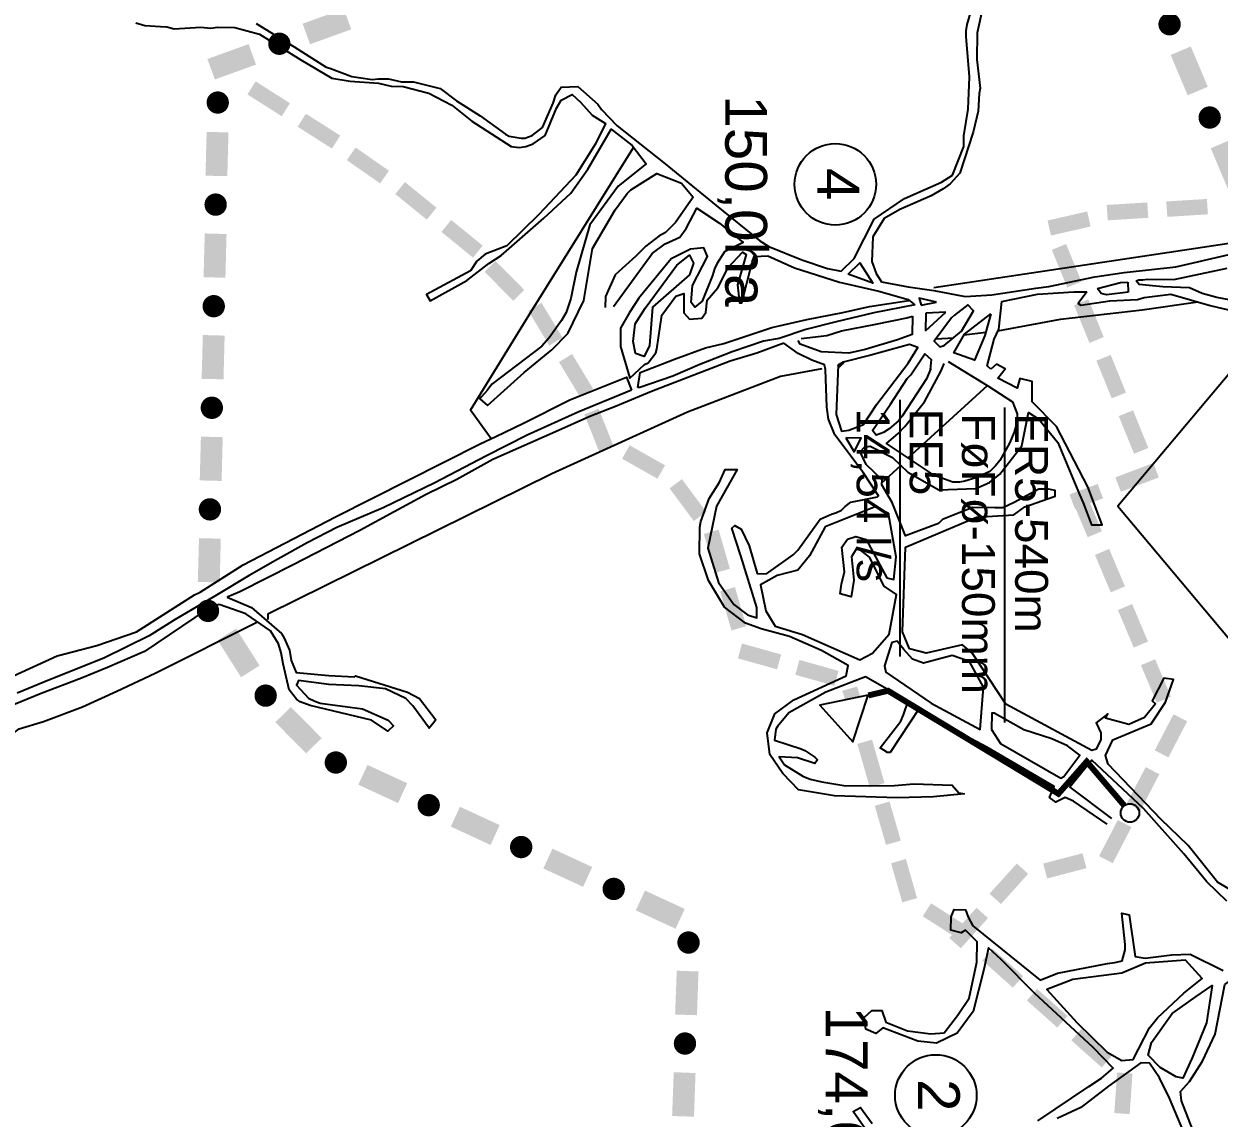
# Model space of a CAD drawing. Extents: x 615698 to 626331, y 7504748 to 7519310.
# Drawn here: x 617996 to 619997, y 7515038 to 7516869 of the extents above; entities that cross this region are included whole.
import ezdxf
from ezdxf.enums import TextEntityAlignment as Align

# ---------------------------------------------------------------- set-up
doc = ezdxf.new("R2010")
doc.units = 0
doc.header["$LTSCALE"] = 170
doc.header["$MEASUREMENT"] = 0
doc.linetypes.add('HIDDEN', pattern=[0.375, 0.25, -0.125])
for name, color, linetype in [('ESTACAO', 5, 'CONTINUOUS'), ('LIMITE-BACIA', 3, 'CONTINUOUS'), ('LIMITE-PROJETO', 1, 'CONTINUOUS'), ('RODOVIA', 1, 'CONTINUOUS'), ('RUA', 7, 'CONTINUOUS'), ('TEXTO', 5, 'CONTINUOUS'), ('TEXTO2', 5, 'CONTINUOUS')]:
    doc.layers.add(name, color=color, linetype=linetype)
doc.styles.get("Standard").update_dxf_attribs({"font": 'ARIAL.TTF'})

# ---------------------------------------------------------------- blocks, each defined once
blk = doc.blocks.new('R')
at = {"layer": 'LIMITE-PROJETO', "const_width": 18.7}
blk.add_lwpolyline([(-75.2, 0.3, 1), (-93.9, 0.4, 1)], format="xyb", close=True, dxfattribs=at)
at = {"layer": 'LIMITE-PROJETO'}
blk.add_solid([(36.9, 17.7), (36.6, -18.8), (-36.4, 18.3), (-36.6, -18.3)], dxfattribs=at)
blk = doc.blocks.new('C')
at = {"layer": 'LIMITE-BACIA'}
blk.add_solid([(-33.9, -12.9), (-34, 12.9), (34.2, -12.6), (34, 13.2)], dxfattribs=at)

msp = doc.modelspace()

# ---------------------------------------------------------------- linework, layer by layer
at = {"layer": 'ESTACAO', "linetype": 'HIDDEN', "const_width": 10}
msp.add_lwpolyline([(619410.1, 7515745.1), (619442.9, 7515752.9), (619728.1, 7515580.5), (619775.5, 7515634.3), (619838.4, 7515560.7)], dxfattribs=at)
at = {"layer": 'ESTACAO'}
msp.add_lwpolyline([(619409.5, 7515745.6), (619329, 7515728.6), (619384, 7515667.4)], close=True, dxfattribs=at)
msp.add_circle((619847.9, 7515548.4), 15.5, dxfattribs=at)
at = {"layer": 'LIMITE-BACIA'}
for points in [[(619793.8, 7516099), (619803, 7516074.9), (619746.6, 7516081.5), (619755.7, 7516057.4)], [(619396.3, 7515743.9), (619371.5, 7515736.7), (619390.9, 7515759.9), (619366.1, 7515752.8)], [(619437, 7515598.3), (619412.3, 7515591.1), (619416.1, 7515671.1), (619391.4, 7515664)]]:
    msp.add_solid(points, dxfattribs=at)
at = {"layer": 'LIMITE-PROJETO', "const_width": 18.7}
for points in [[(618329.6, 7516740.5, 1), (618312.1, 7516734.1, 1)], [(618513.5, 7515640.7, 1), (618523.5, 7515624.9, 1)], [(619100.4, 7515335.5, 1), (619117.4, 7515327.6, 1)]]:
    msp.add_lwpolyline(points, format="xyb", close=True, dxfattribs=at)
at = {"layer": 'LIMITE-PROJETO'}
for points in [[(618372.5, 7516835.1), (618384.9, 7516800.8), (618303.5, 7516810.2), (618316, 7516775.9)], [(618417.3, 7515700.2), (618443.3, 7515725.8), (618468.8, 7515648), (618494.8, 7515673.7)], [(619020.7, 7515385.4), (619036, 7515418.5), (619087.3, 7515354.6), (619102.6, 7515387.8)]]:
    msp.add_solid(points, dxfattribs=at)
at = {"layer": 'RODOVIA'}
msp.add_line((619539.7, 7516386.5), (619506, 7516384.8), dxfattribs=at)
at = {"layer": 'RODOVIA', "linetype": 'CONTINUOUS'}
for points in [[(619571.8, 7516412.7), (619616.5, 7516415.3), (619690.4, 7516426.7), (619712, 7516429.6), (619789.1, 7516445.7), (619838.3, 7516452.8), (619924.6, 7516462.6), (620014, 7516483.2), (620038.6, 7516484.4), (620062.6, 7516486.9), (620078.1, 7516491.8)], [(619858.2, 7516438.7), (619862.9, 7516440.8), (619869.2, 7516440.7), (619876.7, 7516441.6), (619921.3, 7516441.1), (620010.7, 7516460.1)], [(619793.5, 7516426), (619832, 7516436), (619844.3, 7516436.6)], [(619633.3, 7516404.3), (619693.2, 7516416.4), (619753.7, 7516420.5), (619775.7, 7516420.3)], [(619487.6, 7516398.7), (619419.3, 7516385.1), (619356.1, 7516370.4), (619305.2, 7516357.2), (619260.4, 7516342.3), (619234.2, 7516337.9), (619181.7, 7516320.1), (619127.7, 7516299.1), (619082.8, 7516279.6), (619027.3, 7516260.2), (619024.2, 7516260.3)], [(619297.3, 7516342.5), (619340.4, 7516347.5), (619365.1, 7516355), (619422.2, 7516366.6), (619474.6, 7516376.8), (619483.8, 7516379.8)], [(619268.4, 7516334.6), (619223.2, 7516318.1), (619178.5, 7516304.7), (619047.2, 7516253.9), (618986.9, 7516228.4), (618943.7, 7516211.9), (618886.5, 7516186.4), (618781.4, 7516139.9), (618721.1, 7516106.7), (618670, 7516081.2), (618615.9, 7516052.5), (618558.6, 7516020.9), (618447.3, 7515963.6), (618357.6, 7515918.5), (618336.9, 7515909.5)], [(619013.3, 7516255.7), (618925.3, 7516219.8), (618838.8, 7516180.8), (618770.7, 7516146.2), (618684.1, 7516101), (618597.5, 7516058.9), (618520.2, 7516025.9), (618470.7, 7516000.3), (618421.2, 7515973.2), (618373.3, 7515946), (618316, 7515911.3), (618249.4, 7515872), (618206, 7515844.8), (618130.3, 7515807.2), (618039.1, 7515771.3), (617985.1, 7515748.8)], [(618323.5, 7515897.3), (618303, 7515889.3), (618198.1, 7515818.7), (618136.2, 7515791.7), (618093, 7515773.7), (618025, 7515748.4), (617981.8, 7515730.4), (617930.7, 7515703.2), (617918.3, 7515695.7), (617865.5, 7515647.1), (617820.4, 7515599.9), (617776.9, 7515558.8), (617731.8, 7515519.3), (617713.2, 7515499.6), (617696.1, 7515485.9), (617630.8, 7515422), (617594.9, 7515377.8), (617566.9, 7515347.4), (617518.9, 7515312.5), (617494.1, 7515302), (617438.7, 7515290.3), (617359.9, 7515283.1)]]:
    msp.add_lwpolyline(points, dxfattribs=at)
at = {"layer": 'RODOVIA'}
msp.add_lwpolyline([(619498.1, 7516398.3), (619523.8, 7516403)], dxfattribs=at)
at = {"layer": 'RUA'}
for p, q in [((619505.6, 7516355.3), (619539.7, 7516386.5)), ((619506, 7516384.8), (619505.6, 7516355.3)), ((619523.2, 7516341.9), (619552.6, 7516343.6)), ((619570.1, 7516348.5), (619606.7, 7516353)), ((619476.5, 7516142.6), (619609.5, 7516263.5)), ((619432.6, 7516100.6), (619464.5, 7516129.6))]:
    msp.add_line(p, q, dxfattribs=at)
at = {"layer": 'RUA', "linetype": 'CONTINUOUS'}
for points in [[(618385.2, 7516869.5), (618448.7, 7516830.3), (618502.6, 7516796.6), (618508.7, 7516795), (618545.4, 7516780.8), (618579.2, 7516775.8), (618590, 7516777.2), (618606.9, 7516777), (618628.4, 7516772.2), (618648.4, 7516771.9), (618692.9, 7516760.7), (618720.5, 7516740.1), (618760, 7516715.3), (618802.8, 7516684.1), (618808.9, 7516681), (618828.8, 7516677.7), (618835, 7516677.6), (618847.3, 7516682.1), (618864.4, 7516695.7), (618882.6, 7516736.3), (618886.8, 7516750), (618895.9, 7516763.1), (618923.6, 7516764.3), (618957.1, 7516734.7), (618963.2, 7516725.4), (618989.3, 7516698.1), (619069.8, 7516635), (619155.2, 7516564.9), (619228.4, 7516505.6), (619243.6, 7516496.3), (619298.8, 7516474.1), (619341.7, 7516459.8), (619364.7, 7516454.9), (619386.4, 7516476.2), (619419.5, 7516542), (619470.6, 7516576.8), (619532.4, 7516603.8), (619551, 7516615.9), (619569.5, 7516663.5), (619569.7, 7516681.4), (619576.8, 7516726.4), (619579, 7516780.2), (619573.5, 7516847.9), (619573.6, 7516857.1), (619575.3, 7516867.9), (619597.7, 7516944.5)], [(619601.8, 7516896.8), (619592.1, 7516853.8), (619591.6, 7516809.2), (619597.2, 7516761.5), (619595.6, 7516752.3), (619593.7, 7516723.1), (619585.6, 7516687.8), (619562.8, 7516619), (619546.8, 7516601.3), (619535.4, 7516593), (619515.2, 7516580.9), (619462.7, 7516558.4), (619436.4, 7516543.3), (619417.6, 7516512.8), (619415.6, 7516471.3), (619423.1, 7516451.2), (619432.2, 7516437.3), (619476.7, 7516429.1), (619519.7, 7516422.5), (619571.8, 7516412.7)], [(618183.5, 7516870.9), (618198.8, 7516866.1), (618224.9, 7516864.3), (618235.7, 7516864.1), (618248, 7516860.9), (618292.6, 7516863.5), (618309.5, 7516861.8), (618320.3, 7516863.2), (618349.5, 7516862.9), (618390.9, 7516851.7), (618460.1, 7516808.9), (618511.6, 7516778.1), (618542.3, 7516773.1), (618589.9, 7516769.5), (618611.4, 7516764.7), (618631.4, 7516764.4), (618674.3, 7516753.2), (618712.6, 7516732.8), (618746.1, 7516706.3), (618811.8, 7516664), (618825.6, 7516662.3), (618836.4, 7516663.8), (618848.7, 7516668.2), (618868.9, 7516681.9), (618887.8, 7516727.8), (618895.7, 7516741.5), (618914.2, 7516750.6), (618927.9, 7516738.1), (618947.7, 7516716.4), (618970.1, 7516702.4), (618953.3, 7516668.2), (618920.4, 7516615.7), (618858.5, 7516549.8), (618805, 7516497.6), (618768.5, 7516483.5), (618754.6, 7516472), (618744.1, 7516455.7), (618670.2, 7516416), (618676.2, 7516405.6), (618737.8, 7516439.3), (618774.5, 7516467.7), (618795.2, 7516481.2), (618866.7, 7516543.6), (618911.8, 7516585.6), (618940.4, 7516625.8), (618979.6, 7516692.7), (619014.4, 7516665.5), (619038.1, 7516635), (618991, 7516597.1), (618943.5, 7516532.4), (618920.7, 7516453.7), (618912, 7516409.2), (618904.1, 7516386.2), (618896.2, 7516372.4), (618875.9, 7516343.4), (618863.5, 7516329.7), (618779.7, 7516266), (618771.9, 7516255.4), (618762.6, 7516244.7), (618759.5, 7516241.7), (618772.6, 7516230.2), (618833.8, 7516285.4), (618880.3, 7516323.4), (618906.8, 7516350.8), (618933.5, 7516405.8), (618948.3, 7516493.3), (618985.9, 7516557.5), (619006.2, 7516585), (619012.4, 7516591.1), (619055.8, 7516618.3), (619097.2, 7516602.4), (619116.9, 7516579.2), (619087.2, 7516536.4), (619070.1, 7516519.7), (619059.3, 7516513.7), (619037.6, 7516497), (619020.5, 7516480.2), (618985.9, 7516448.9), (618969.7, 7516412.7), (618969.5, 7516394.1)], [(621762.9, 7516628.8), (621177.9, 7516728.8), (621093.9, 7516738.4), (620952.4, 7516739.7), (620824.5, 7516721.3), (620796.7, 7516723.5), (620714.4, 7516741.5), (620618.2, 7516799.8), (620549.6, 7516817.2), (620516, 7516817.5), (620479.7, 7516811.9), (620437.6, 7516787.3), (620415.2, 7516780.1), (620369.6, 7516721), (620316.1, 7516633.6), (620280.7, 7516584.5), (620247, 7516559.5), (620200, 7516542.6), (620065.8, 7516509.3), (619519.6, 7516427.1)], [(618983.3, 7516396), (619048.2, 7516484.6), (619069.6, 7516500.8), (619094.5, 7516512.2), (619104.9, 7516526.5), (619122.8, 7516560.6), (619161, 7516535.6), (619200.6, 7516502.9), (619169.1, 7516487.4), (619156.5, 7516467.6), (619152.5, 7516458.8), (619149.3, 7516448.1), (619131.7, 7516404.7), (619119.3, 7516394.6), (619113.2, 7516402.9), (619115.5, 7516431), (619140.8, 7516479.4), (619134.8, 7516493.9), (619112.1, 7516492.1), (619079.6, 7516476), (619026, 7516410), (619009.9, 7516386.1), (618995.2, 7516359.5), (618994.9, 7516329.3), (619010.8, 7516276.3), (619035.1, 7516298.7), (619041.6, 7516301.6), (619054, 7516318.4), (619055.7, 7516324.5), (619064, 7516381.3), (619087.4, 7516413.4), (619101.3, 7516417.8), (619101.3, 7516385.1), (619110.8, 7516374.7), (619131.4, 7516376.6), (619137.7, 7516386.1), (619140, 7516406.7), (619158.1, 7516427.1), (619175, 7516461.2), (619199.3, 7516487), (619205.4, 7516482.9), (619191.1, 7516432.2), (619194.2, 7516402), (619198.4, 7516401.9), (619215.7, 7516470.4), (619218.8, 7516479.6), (619241.9, 7516480.9), (619286.3, 7516460.4), (619361.4, 7516436.5), (619427.4, 7516421.9), (619476.4, 7516407.6), (619487.6, 7516398.7)], [(619844.3, 7516436.6), (619845.1, 7516420)], [(620034.7, 7516403), (619993.2, 7516411.1), (619968.7, 7516417.5), (619947.3, 7516427), (619902.7, 7516429), (619879.8, 7516431.3), (619863.3, 7516433), (619858.2, 7516438.7)], [(619775.7, 7516420.3), (619761, 7516401.2), (619765.8, 7516398.4), (619814.3, 7516405.3), (619860.7, 7516407.7), (619871.7, 7516410.9), (619916.4, 7516416.6), (619982.3, 7516397.4), (620079, 7516374.8)], [(619845.1, 7516420), (619808.7, 7516415.5), (619799.5, 7516417.9), (619793.5, 7516426)], [(619024.2, 7516260.3), (619028.1, 7516285.7), (619085.3, 7516307.7), (619137.2, 7516326.7), (619168, 7516334.1), (619248.3, 7516360.9), (619306.9, 7516374.1), (619367, 7516385.7), (619411.7, 7516396), (619477.9, 7516406)], [(619615.1, 7516291.2), (619609, 7516296.9), (619620.3, 7516341.4), (619628.1, 7516358.2), (619633.3, 7516404.3)], [(619483.8, 7516379.8), (619483.5, 7516349), (619458.8, 7516340.1), (619404.8, 7516323.8), (619377, 7516317.9), (619330.9, 7516320), (619295.7, 7516332.7), (619292.5, 7516339.1)], [(619809.9, 7515529.5), (619753.3, 7515567.9), (619739.5, 7515574.2), (619724, 7515566.7), (619713.3, 7515574.5), (619721.2, 7515592.8), (619608.2, 7515658.7), (619545.5, 7515691.7), (619495.1, 7515723), (619446.6, 7515649.7), (619442, 7515649.7), (619429.7, 7515657.6), (619464.1, 7515701.8), (619468.8, 7515712.5), (619476.7, 7515735.5), (619404.9, 7515776.3), (619338.5, 7515750.8), (619276.6, 7515716.1), (619257.9, 7515693.3), (619254.8, 7515688.7), (619253, 7515670.3), (619297.5, 7515655.9), (619303.6, 7515652.8), (619320.4, 7515641.8), (619324.9, 7515637.2), (619320.3, 7515631.1), (619291.1, 7515640.6), (619260.4, 7515642.5), (619269.6, 7515628.8), (619300, 7515609.8), (619312.3, 7515605), (619332.2, 7515600.2), (619372.1, 7515593.6), (619453.6, 7515594.2), (619486, 7515597), (619550.5, 7515594.7), (619561.2, 7515582.3), (619570.4, 7515580.6), (619519.1, 7515575.2), (619457.9, 7515573.8), (619353.5, 7515577), (619293.2, 7515587.3), (619266.7, 7515614.4), (619245, 7515646.2), (619240.6, 7515682.6), (619253.3, 7515714.1), (619285.2, 7515737.8), (619372.6, 7515778.1), (619375.9, 7515795), (619331.6, 7515820.1), (619278, 7515843.8), (619230.5, 7515856.6), (619204.4, 7515866.1), (619169.3, 7515892.6), (619142.1, 7515937.5), (619127.3, 7515982.3), (619127.7, 7516026.9), (619129.4, 7516036.1), (619143.6, 7516074.4), (619160.9, 7516101.9), (619170.3, 7516123.3), (619190.3, 7516123.1), (619155.8, 7516062), (619141.2, 7515991.4), (619159, 7515934.3), (619184.8, 7515897.1), (619207.6, 7515879.9), (619223, 7515875.1), (619223.2, 7515892.1), (619196.4, 7515978.5), (619181.5, 7516024.8), (619186.2, 7516029.3), (619196.9, 7516023.1), (619210.4, 7515995.2), (619223.8, 7515949), (619239.2, 7515948.8), (619284.1, 7515980.6), (619291.9, 7515988.2), (619329.4, 7516040.1), (619349.5, 7516049.1), (619355.6, 7516050.5), (619364.9, 7516055.1), (619371.1, 7516061.1), (619380.4, 7516068.7), (619425.1, 7516077.5), (619426.7, 7516079), (619401.4, 7516118.2), (619354, 7516181.3), (619343.5, 7516207.6), (619340.6, 7516227.6), (619338.3, 7516290.7), (619336.8, 7516298.4), (619315.4, 7516306.3), (619292.4, 7516317.3), (619268.4, 7516334.6)], [(620090.2, 7515375.4), (619994.6, 7515432.6), (619945.3, 7515493.7), (619899.8, 7515537.8), (619811.4, 7515630.2), (619806.8, 7515644.5), (619819.1, 7515670.7), (619883.6, 7515697.5), (619907.3, 7515733.8), (619920.7, 7515771.7), (619904.7, 7515774.2), (619885.3, 7515736.1), (619890.5, 7515730.8), (619872.3, 7515708), (619846.2, 7515696.7), (619806.9, 7515706.8), (619810.8, 7515714.4), (619791.2, 7515699.1), (619799.1, 7515682.7), (619799, 7515671.2), (619791.1, 7515655.1), (619784.2, 7515652.9), (619639.9, 7515730.3), (619584.5, 7515815.4), (619567.6, 7515829.8), (619506.5, 7515816), (619478.7, 7515823.3), (619467.2, 7515851.5), (619471.9, 7515993.4), (619591, 7516043.3), (619653.2, 7516047.3), (619672.1, 7516060.8), (619690.6, 7516067.5), (619722.8, 7516078.6), (619722.9, 7516087.8), (619711.5, 7516090.2), (619695.4, 7516090.4), (619653.8, 7516067.9), (619635.3, 7516058.9), (619621.5, 7516059.1), (619584.8, 7516059.5), (619561.7, 7516050.6), (619534, 7516039.4), (619527.1, 7516032.6), (619471.9, 7516012.4), (619449.6, 7516067.7), (619432.3, 7516097.4), (619433.1, 7516105.8), (619406.5, 7516131.5), (619396.2, 7516152.6), (619403.7, 7516160.8), (619413, 7516162.2), (619450.4, 7516143), (619475.9, 7516118.9), (619527.9, 7516089.2), (619589.7, 7516091.5), (619613, 7516101.5), (619630.1, 7516115.5), (619667, 7516162.7), (619678.3, 7516218.6), (619695.1, 7516207.2), (619726.9, 7516168.1), (619763.5, 7516081.4), (619769.5, 7516067.5), (619769.5, 7516067.5), (619783.5, 7516030.5), (619801.1, 7516030.3), (619777.6, 7516094.1), (619724.8, 7516194.9), (619683.9, 7516236.3), (619684.3, 7516270.7), (619663.7, 7516275.5), (619658.9, 7516259.5), (619626.9, 7516275.9), (619639.1, 7516291.8), (619624.3, 7516299.4), (619615.1, 7516291.2)], [(619543.6, 7516304.1), (619610.2, 7516263.1), (619651.4, 7516236.5), (619658.9, 7516216.4), (619658.7, 7516201), (619653.9, 7516185.7), (619646, 7516167.3), (619630.3, 7516138.3), (619622.6, 7516129.1), (619613.2, 7516120), (619590, 7516109.5), (619571.5, 7516103.5), (619562.3, 7516102.1), (619551.5, 7516102.2), (619520.9, 7516113.3), (619440.4, 7516166.5), (619459.8, 7516183.5), (619471, 7516195.4), (619503.8, 7516236.6), (619532, 7516288.5), (619536.8, 7516300.8)], [(617979.2, 7515778.1), (618051.9, 7515811.1), (618118.2, 7515828.8), (618118.2, 7515828.8), (618185.1, 7515851.5), (618229.5, 7515879.9), (618282.1, 7515913.2), (618291.4, 7515917.7), (618363.6, 7515963.5), (618517.7, 7516044.2), (618760.2, 7516166.3), (618786.4, 7516178.3), (618832.8, 7516200.9), (618910.1, 7516239.6), (619005.3, 7516277.7), (619013.3, 7516255.7)], [(619331.9, 7516291.9), (619263, 7516278.9), (619107.4, 7516219), (618880.1, 7516116.2), (618404.8, 7515880.9), (618404.7, 7515872.3)], [(618336.9, 7515909.5), (618377.3, 7515892.1), (618427.5, 7515848.5), (618432.1, 7515840.8), (618441.1, 7515820.7), (618444, 7515803.7), (618452.3, 7515783.3), (618506.7, 7515778.4), (618549.8, 7515776.4), (618551.3, 7515777.9), (618638.7, 7515750.8), (618658.6, 7515739.9), (618685.9, 7515704.2), (618682.7, 7515699.6), (618675, 7515690.5), (618647.7, 7515727.7), (618635.5, 7515740.1), (618601.9, 7515755.9), (618557.3, 7515761), (618506.6, 7515763.1), (618455.9, 7515769.8), (618452.7, 7515762.1), (618472.5, 7515740.4), (618483.2, 7515735.6), (618492.4, 7515732.4), (618563, 7515722.4), (618605.9, 7515703.5), (618615, 7515694.2), (618605.7, 7515685.1), (618578.2, 7515703.8), (618475.4, 7515728), (618458.6, 7515734.4), (618452.5, 7515739), (618440.4, 7515754.6), (618430.1, 7515797.7), (618427.2, 7515816.2), (618422.7, 7515831.6), (618409.1, 7515853.3), (618367.9, 7515881.5), (618323.5, 7515897.3)], [(617490.6, 7515260.5), (617546.8, 7515281), (617595.4, 7515313.5), (617641.8, 7515363.8), (617698.3, 7515422.3), (617752.4, 7515482.6), (617787, 7515512.8), (617900.1, 7515620.1), (617961.6, 7515669), (617988.6, 7515689), (618029.4, 7515701.3), (618094.5, 7515726), (618152, 7515752), (618215.9, 7515782.4)], [(620009.8, 7515400.9), (619976.4, 7515432.9), (619937.8, 7515480), (619870.6, 7515555.6), (619784.3, 7515636.8), (619747.3, 7515591.3), (619816.8, 7515539)], [(619693.6, 7515033.3), (619778.8, 7515090.8), (619800.5, 7515104.4), (619819.8, 7515121.5), (619786.5, 7515155.6), (619687.9, 7515246.6), (619632.9, 7515302.8), (619611.1, 7515322.9), (619603.1, 7515286.6), (619585.2, 7515216.1), (619558.7, 7515180), (619524.2, 7515163.2), (619492.6, 7515166.3), (619434.4, 7515188.9), (619422.6, 7515179.5), (619405.5, 7515186.5), (619403, 7515205.8), (619415.5, 7515218), (619432.7, 7515217.8), (619439.3, 7515198.5), (619475.6, 7515183.7), (619514.7, 7515178.5), (619536.7, 7515180.3), (619559, 7515209.5), (619578.6, 7515238.2), (619591.6, 7515298.4), (619592, 7515332.8), (619572.3, 7515352.2), (619565.3, 7515347.5), (619548.2, 7515352.5), (619548.5, 7515374.4), (619553.4, 7515386.7), (619572.6, 7515386.5), (619577.3, 7515374.1), (619584.7, 7515359.6), (619697.8, 7515268.4), (619726.7, 7515280.5), (619810.3, 7515296.6), (619822.6, 7515298), (619834.9, 7515300.9), (619839.7, 7515319.3), (619839.8, 7515328.5), (619834.3, 7515380.9), (619846.5, 7515377.7), (619856.5, 7515308.4), (619873.4, 7515305.1), (619918.1, 7515310.8), (619948.8, 7515312), (620003.7, 7515285)], [(619952.6, 7515019.2), (619934.2, 7515066.8), (619932.4, 7515082), (619947.8, 7515098.9), (619969.1, 7515132.8), (619990.4, 7515178.1), (620006.5, 7515261.3), (620019.9, 7515270.7), (620041.1, 7515271), (620091.1, 7515289.8), (620136.4, 7515316.3), (620163.2, 7515313), (620436.6, 7515154.5), (620434.2, 7515117.5), (620391.4, 7514993.4)], [(619946.9, 7514993.1), (619914.1, 7515071.1), (619897.3, 7515104.9), (619880.4, 7515129.8), (619865.9, 7515130), (619811.9, 7515091.4), (619765.5, 7515055.5), (619726.1, 7515036.8)], [(619428.5, 7514985.5), (619384.8, 7515048.7), (619396.6, 7515055.5), (619416.2, 7515028.5)]]:
    msp.add_lwpolyline(points, dxfattribs=at)
at = {"layer": 'RUA'}
for points in [[(618778.4, 7516174.6), (618743.9, 7516222.5), (618842.1, 7516382.1), (619017, 7516662.1)], [(619523.8, 7516403), (619494.9, 7516409.9), (619498.1, 7516398.3)], [(619626.8, 7516355.3), (619731.7, 7516374.8), (619868.5, 7516390.4), (619961.4, 7516403.5)], [(620078.2, 7516359.5), (619827.3, 7516061.6), (620223.8, 7515589.6), (620948.6, 7516032), (621055.8, 7516099.9), (621496.5, 7516160.2)], [(618215.9, 7515782.4), (618387.2, 7515868.3)]]:
    msp.add_lwpolyline(points, dxfattribs=at)
at = {"layer": 'RUA', "linetype": 'CONTINUOUS'}
for points in [[(619110.5, 7516449), (619048.6, 7516394.8), (619043.4, 7516330.8), (619034.9, 7516312.2), (619020.4, 7516317.2), (619016.1, 7516337.3), (619019.7, 7516366.7), (619036.4, 7516393.2), (619089.4, 7516465.1), (619110.7, 7516481.8), (619117.2, 7516468.4)], [(619549.2, 7516376.8), (619520.3, 7516337.9), (619529.4, 7516328.3), (619537, 7516330.9), (619566.1, 7516354.6), (619585.7, 7516388.7), (619576.2, 7516398.5), (619554, 7516381.5)], [(619359.4, 7516298.5), (619355.9, 7516215.1), (619365, 7516187.3), (619377.4, 7516189.2), (619401.6, 7516198.5), (619423.9, 7516232.6), (619476.8, 7516301.4), (619492.5, 7516327.4), (619478.7, 7516332.2), (619413.9, 7516314.4), (619367.6, 7516302.6), (619359.9, 7516298.1), (619361.4, 7516295), (619367.6, 7516301.1), (619367.6, 7516302.6), (619367.6, 7516301.1), (619359.8, 7516295)], [(619514.6, 7516292), (619507.3, 7516275), (619466.6, 7516212.4), (619460.4, 7516204.7), (619444.8, 7516191.1), (619435.5, 7516185), (619423.2, 7516180.5), (619417.1, 7516188.3), (619446.8, 7516232.6), (619475, 7516275.3), (619481.2, 7516281.4), (619504.6, 7516316.5), (619515.3, 7516307.2), (619513.6, 7516290.3)], [(619291.9, 7515954.8), (619257.3, 7515946), (619229.6, 7515930.2), (619238.3, 7515886.5), (619254.1, 7515861.1), (619299.9, 7515846.8), (619395.9, 7515804.5), (619416.7, 7515815.7), (619444.6, 7515847.5), (619456.9, 7515914), (619436.3, 7515928), (619411.6, 7515976.5), (619391.1, 7515992.8), (619381.7, 7515976.8), (619385.9, 7515937.7), (619381, 7515910.2), (619362.7, 7515915), (619365.2, 7515931.1), (619370, 7515951.7), (619365.8, 7515993), (619375.2, 7516006.7), (619389, 7516011.1), (619406.1, 7516005.8), (619441.1, 7515941.7), (619452.5, 7515939.3), (619456.7, 7515977.2), (619443.8, 7516049.3), (619421.3, 7516060.9), (619337.4, 7516027), (619311.4, 7515978.6)], [(619469.6, 7515822), (619458.3, 7515835.9), (619449.1, 7515833.7), (619437.1, 7515794.5), (619439.1, 7515783.9), (619515.1, 7515732), (619597.3, 7515688.2), (619602.6, 7515759.1), (619579.4, 7515801.9), (619550.1, 7515812), (619502.2, 7515799.2), (619484.1, 7515805.5)], [(619737.1, 7515609.4), (619764.1, 7515645.1), (619743.4, 7515660.5), (619716.9, 7515672.2), (619670, 7515687.4), (619620.8, 7515715.4), (619616.5, 7515715.5), (619616.2, 7515687.8), (619631.2, 7515664.7), (619732.2, 7515606.6)], [(619759.2, 7515197.7), (619809.8, 7515147.8), (619834.4, 7515134.3), (619853.3, 7515136), (619880.5, 7515188.8), (619894, 7515205.7), (619938.1, 7515246.9), (619968.7, 7515271.2), (619940.6, 7515301.9), (619874.1, 7515296.9), (619834.1, 7515280.3), (619752.4, 7515269.8), (619708.5, 7515253.2)], [(619952, 7515138.7), (619936.5, 7515104.7), (619925.1, 7515106.7), (619898.7, 7515122.2), (619878.1, 7515143.3), (619884, 7515164.1), (619918.7, 7515213), (619958.9, 7515241), (619985.6, 7515259.7), (619976, 7515197.1)]]:
    msp.add_lwpolyline(points, close=True, dxfattribs=at)
at = {"layer": 'RUA'}
for points in [[(619376.1, 7516450.1), (619395.6, 7516469.1), (619417.2, 7516435.2)], [(619615.2, 7516383.6), (619605.2, 7516347.3), (619587.6, 7516306.3), (619553.3, 7516318.4), (619570.9, 7516349.8)], [(619372.1, 7516175.9), (619386.2, 7516152.8), (619398, 7516175.6)]]:
    msp.add_lwpolyline(points, close=True, dxfattribs=at)
at = {"layer": 'TEXTO'}
for p, q in [((619462.5, 7516239.7), (619462.5, 7515810.4)), ((619637.7, 7516227), (619637.7, 7515699.6))]:
    msp.add_line(p, q, dxfattribs=at)
at = {"layer": 'TEXTO2'}
for centre in [(619354.7, 7516600.5), (619522.9, 7515075.6)]:
    msp.add_circle(centre, 68.2, dxfattribs=at)

# ---------------------------------------------------------------- block references
at = {"layer": 'LIMITE-PROJETO'}
for name, p, rotation in [('R', (618503.4, 7516864.7), 20.29678944246762), ('R', (619947.3, 7516790.5), 293.2663760879694), ('C', (618406.3, 7516743.6), 147.2946587726471), ('R', (620014.4, 7516634.4), 293.2663760879694), ('C', (618490.4, 7516689.5), 147.2946587726471), ('R', (618319.3, 7516651), 88.91806325550286), ('C', (618572.3, 7516632.1), 144.8378279692144), ('C', (618652.7, 7516572.8), 140.6542162810511), ('C', (619843.8, 7516555.3), 183.2800863119203), ('C', (619943.6, 7516561.1), 183.2800863119203), ('C', (618730, 7516509.4), 140.6542162810511), ('C', (619746, 7516535), 192.555574813171), ('R', (618316.1, 7516481), 88.91806325550286), ('C', (619741.7, 7516464.2), 291.9240124211311), ('C', (618800.9, 7516438.9), 134.4941627524755), ('C', (618869.5, 7516366.4), 120.8783471046694), ('C', (619779, 7516371.4), 291.9240124211311), ('R', (618312.9, 7516311), 88.91806325550286), ('C', (618920.8, 7516280.6), 120.8783471046694), ('C', (619816.3, 7516278.6), 291.9240124211311), ('C', (618959.3, 7516188.5), 111.5436100798988), ('C', (619853.7, 7516185.9), 291.9240124211311), ('R', (618309.7, 7516141), 88.91806325550286), ('C', (619033.8, 7516135.8), 150.2632592503521), ('C', (619859.8, 7516110.1), 200.5268616682464), ('C', (619108, 7516072), 126.3269861025213), ('C', (619775.6, 7516046.2), 292.6475668933458), ('C', (619156.5, 7515986.2), 105.8923492263763), ('R', (618306.5, 7515971.1), 88.91806325550286), ('C', (619814.2, 7515953.9), 292.6475668933458), ('C', (619183.9, 7515890.1), 105.8923492263763), ('C', (619852.7, 7515861.6), 292.6475668933458), ('R', (618355.6, 7515816), 122.7886457500141), ('C', (619227.9, 7515810.5), 164.0871251751254), ('C', (619324, 7515783), 164.0871251751254), ('C', (619891.2, 7515769.3), 292.6475668933458), ('C', (619916.4, 7515677.6), 242.2404735360912), ('R', (618597.1, 7515596.6), 155.6441227941762), ('C', (619869.8, 7515589.1), 242.2404735360912), ('R', (618751.9, 7515526.5), 155.6441227941762), ('C', (619442.6, 7515531.2), 105.809542118487), ('C', (619823.2, 7515500.6), 242.2404735360912), ('R', (618906.8, 7515456.4), 155.6441227941762), ('C', (619738.9, 7515460), 194.3547227168283), ('C', (619469.9, 7515435), 105.809542118487), ('C', (619645.1, 7515430), 227.7029666862744), ('C', (619536.8, 7515368.1), 147.1073805485089), ('C', (619577.8, 7515356), 227.7029666862744), ('C', (619634.8, 7515288.3), 318.065070008714), ('R', (619105.8, 7515247), 88.33054314731991), ('C', (619709.2, 7515221.5), 318.065070008714), ('C', (619783.6, 7515154.7), 318.065070008714), ('R', (619100.8, 7515077.1), 88.33054314731991), ('C', (619836.7, 7515079.3), 265.8340892142625)]:
    msp.add_blockref(name, p, dxfattribs=dict(at, rotation=rotation))

# ---------------------------------------------------------------- texts
at = {"layer": 'TEXTO'}
for s, p in [('14,54 l/s', (619390.4, 7516225.2)), ('EE5', (619479.2, 7516225.2)), ('F%%248F%%248-150mm', (619566.7, 7516217.1)), ('ER5-540m', (619655.7, 7516217.1))]:
    msp.add_text(s, height=55, rotation=270, dxfattribs=at).set_placement(p)
at = {"layer": 'TEXTO2'}
for s, p in [('150,0ha', (619170.4, 7516749.4)), ('174,6ha', (619338.6, 7515224.5))]:
    msp.add_text(s, height=70, rotation=270, dxfattribs=at).set_placement(p)
for s, p in [('4', (619324.6, 7516600.8)), ('2', (619492.9, 7515076))]:
    msp.add_text(s, height=70, rotation=270, dxfattribs=at).set_placement(p, align=Align.CENTER)

doc.saveas('drawing.dxf')
